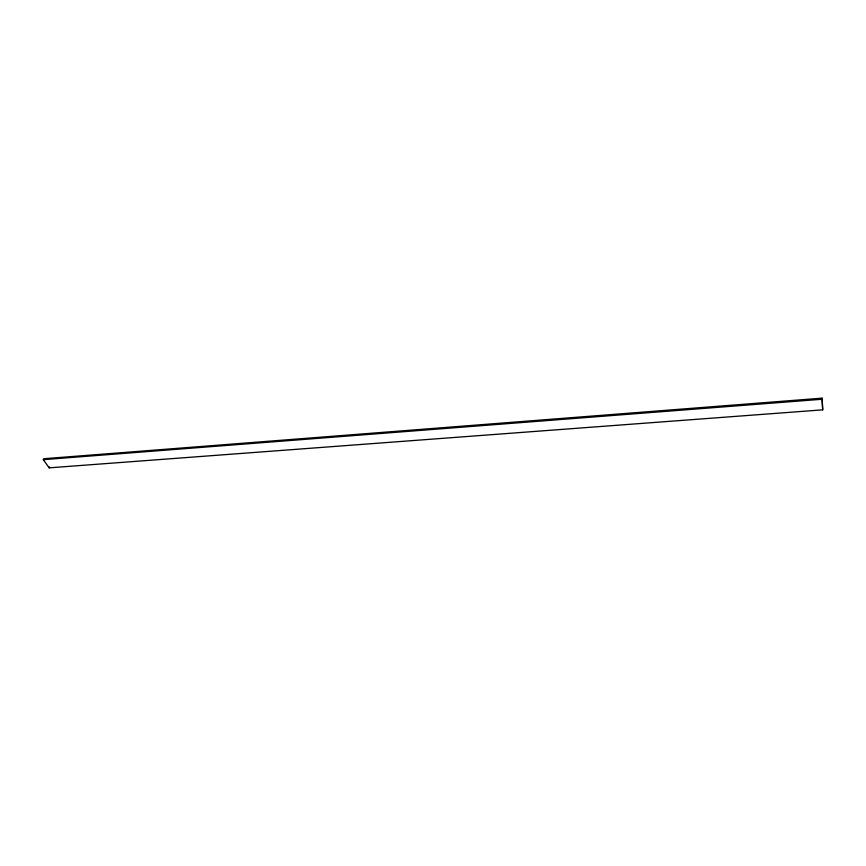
<?xml version="1.0" encoding="UTF-8"?>
<svg xmlns="http://www.w3.org/2000/svg" width="866" height="866" viewBox="0 0 866 866"><rect width="100%" height="100%" fill="white"/><g stroke="black" fill="none" stroke-linecap="round" stroke-linejoin="round"><path stroke-width="1.3" d="M49.167 467.846L43.3 459.662L43.733 458.731L822.05 398.154L822.159 399.248L822.7 409.845L49.167 467.846L49.6 466.915M43.3 459.662L822.159 399.248M822.7 409.845L822.05 398.154"/></g></svg>
